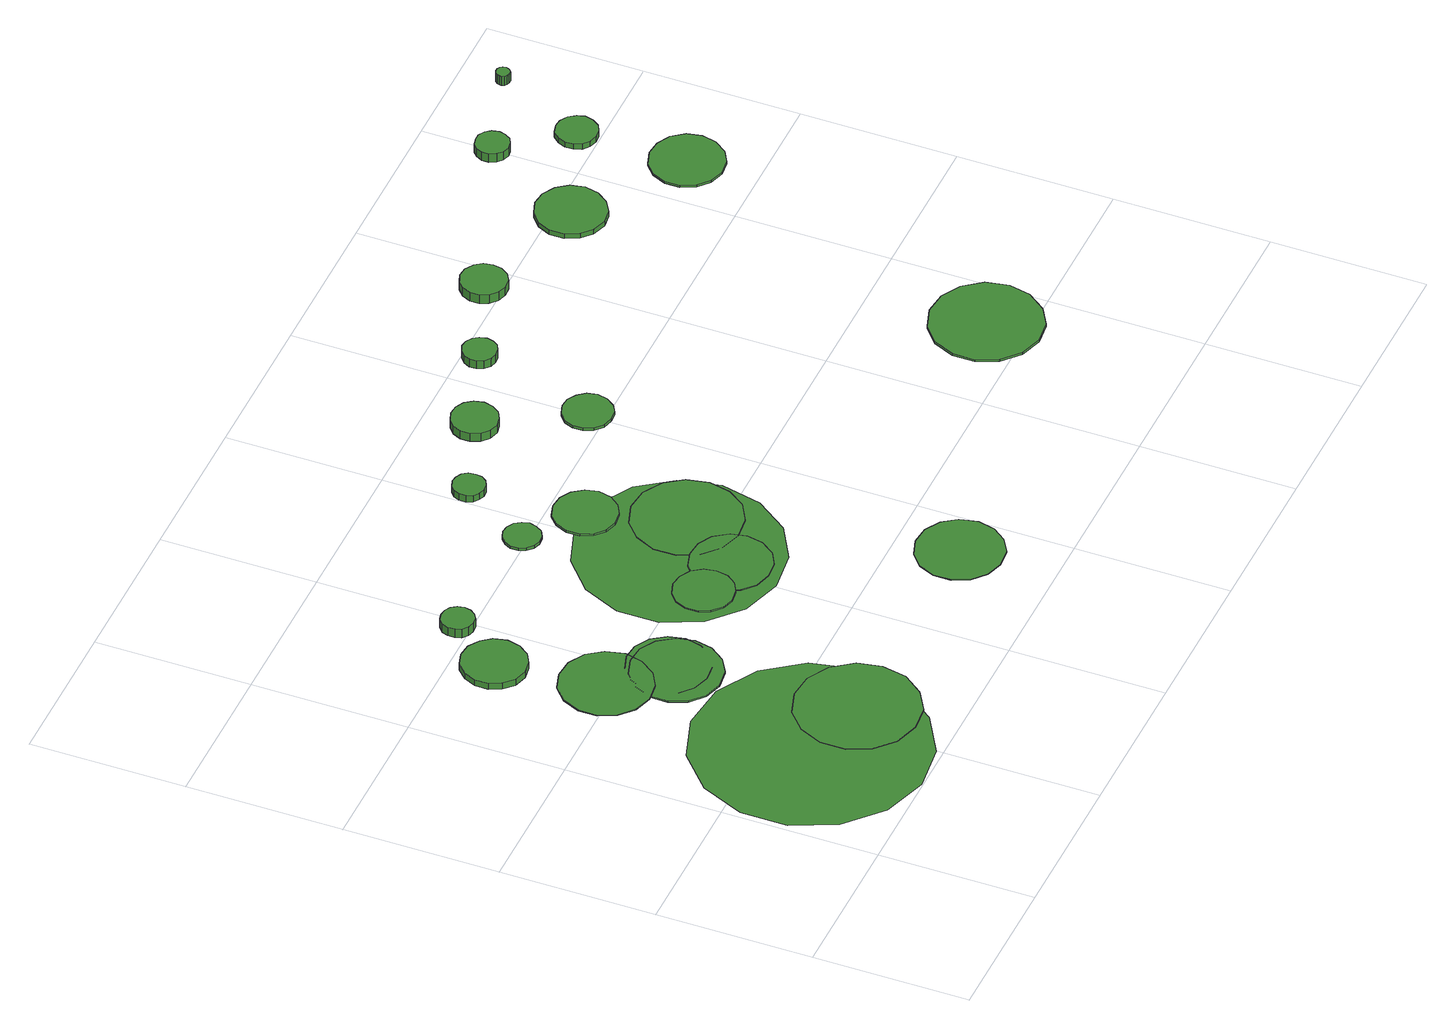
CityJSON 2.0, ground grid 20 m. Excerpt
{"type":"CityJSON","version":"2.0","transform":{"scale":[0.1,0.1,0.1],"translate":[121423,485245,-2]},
"CityObjects":{
"tree1":{"type":"SolitaryVegetationObject","attributes":{"function":"something"},"geometry":[{"type":"MultiSurface","lod":"1","boundaries":[[[0,1,2,3,4,5,6,7,8,9,10,11,12,13,14]]]}]},
"tree2":{"type":"SolitaryVegetationObject","attributes":{"function":"something"}},
"tree3":{"type":"SolitaryVegetationObject","attributes":{"function":"something"},"geometry":[{"type":"MultiSurface","lod":"1","boundaries":[[[15,16,17,18,19,20,21,22,23,24,25,26,27,28,29]],[[30,31,32,33,34,35,36,37,38,39,40,41,42,43,44]],[[15,44,43,16]],[[16,43,42,17]],[[17,42,41,18]],[[18,41,40,19]],[[19,40,39,20]],[[20,39,38,21]],[[21,38,37,22]],[[22,37,36,23]],[[23,36,35,24]],[[24,35,34,25]],[[25,34,33,26]],[[26,33,32,27]],[[27,32,31,28]],[[28,31,30,29]],[[29,30,44,15]]]}]},
"tree4":{"type":"SolitaryVegetationObject","attributes":{"function":"something"}},
"tree5":{"type":"SolitaryVegetationObject","attributes":{"function":"something"},"geometry":[{"type":"MultiSurface","lod":"1","boundaries":[[[45,46,47,48,49,50,51,52,53,54,55,56,57,58,59]],[[60,61,62,63,64,65,66,67,68,69,70,71,72,73,74]],[[45,74,73,46]],[[46,73,72,47]],[[47,72,71,48]],[[48,71,70,49]],[[49,70,69,50]],[[50,69,68,51]],[[51,68,67,52]],[[52,67,66,53]],[[53,66,65,54]],[[54,65,64,55]],[[55,64,63,56]],[[56,63,62,57]],[[57,62,61,58]],[[58,61,60,59]],[[59,60,74,45]]]}]},
"tree6":{"type":"SolitaryVegetationObject","attributes":{"function":"something"}},
"tree7":{"type":"SolitaryVegetationObject","attributes":{"function":"something"},"geometry":[{"type":"MultiSurface","lod":"1","boundaries":[[[75,76,77,78,79,80,81,82,83,84,85,86,87,88,89]],[[90,91,92,93,94,95,96,97,98,99,100,101,102,103,104]],[[75,104,103,76]],[[76,103,102,77]],[[77,102,101,78]],[[78,101,100,79]],[[79,100,99,80]],[[80,99,98,81]],[[81,98,97,82]],[[82,97,96,83]],[[83,96,95,84]],[[84,95,94,85]],[[85,94,93,86]],[[86,93,92,87]],[[87,92,91,88]],[[88,91,90,89]],[[89,90,104,75]]]}]},
"tree8":{"type":"SolitaryVegetationObject","attributes":{"function":"something"},"geometry":[{"type":"MultiSurface","lod":"1","boundaries":[[[105,106,107,108,109,110,111,112,113,114,115,116,117,118,119]],[[120,121,122,123,124,125,126,127,128,129,130,131,132,133,134]],[[105,134,133,106]],[[106,133,132,107]],[[107,132,131,108]],[[108,131,130,109]],[[109,130,129,110]],[[110,129,128,111]],[[111,128,127,112]],[[112,127,126,113]],[[113,126,125,114]],[[114,125,124,115]],[[115,124,123,116]],[[116,123,122,117]],[[117,122,121,118]],[[118,121,120,119]],[[119,120,134,105]]]}]},
"tree9":{"type":"SolitaryVegetationObject","attributes":{"function":"something"},"geometry":[{"type":"MultiSurface","lod":"1","boundaries":[[[135,136,137,138,139,140,141,142,143,144,145,146,147,148,149]],[[150,151,152,153,154,155,156,157,158,159,160,161,162,163,164]],[[135,164,163,136]],[[136,163,162,137]],[[137,162,161,138]],[[138,161,160,139]],[[139,160,159,140]],[[140,159,158,141]],[[141,158,157,142]],[[142,157,156,143]],[[143,156,155,144]],[[144,155,154,145]],[[145,154,153,146]],[[146,153,152,147]],[[147,152,151,148]],[[148,151,150,149]],[[149,150,164,135]]]}]},
"tree10":{"type":"SolitaryVegetationObject","attributes":{"function":"something"}},
"tree11":{"type":"SolitaryVegetationObject","attributes":{"function":"something"}},
"tree12":{"type":"SolitaryVegetationObject","attributes":{"function":"something"},"geometry":[{"type":"MultiSurface","lod":"1","boundaries":[[[165,166,167,168,169,170,171,172,173,174,175,176,177,178,179]],[[180,181,182,183,184,185,186,187,188,189,190,191,192,193,194]],[[165,194,193,166]],[[166,193,192,167]],[[167,192,191,168]],[[168,191,190,169]],[[169,190,189,170]],[[170,189,188,171]],[[171,188,187,172]],[[172,187,186,173]],[[173,186,185,174]],[[174,185,184,175]],[[175,184,183,176]],[[176,183,182,177]],[[177,182,181,178]],[[178,181,180,179]],[[179,180,194,165]]]}]},
"tree13":{"type":"SolitaryVegetationObject","attributes":{"function":"something"}},
"tree14":{"type":"SolitaryVegetationObject","attributes":{"function":"something"},"geometry":[{"type":"MultiSurface","lod":"1","boundaries":[[[195,196,197,198,199,200,201,202,203,204,205,206,207,208,209]],[[210,211,212,213,214,215,216,217,218,219,220,221,222,223,224]],[[195,224,223,196]],[[196,223,222,197]],[[197,222,221,198]],[[198,221,220,199]],[[199,220,219,200]],[[200,219,218,201]],[[201,218,217,202]],[[202,217,216,203]],[[203,216,215,204]],[[204,215,214,205]],[[205,214,213,206]],[[206,213,212,207]],[[207,212,211,208]],[[208,211,210,209]],[[209,210,224,195]]]}]},
"tree15":{"type":"SolitaryVegetationObject","attributes":{"function":"something"}},
"tree16":{"type":"SolitaryVegetationObject","attributes":{"function":"something"}},
"tree17":{"type":"SolitaryVegetationObject","attributes":{"function":"something"},"geometry":[{"type":"MultiSurface","lod":"1","boundaries":[[[225,226,227,228,229,230,231,232,233,234,235,236,237,238,239]],[[240,241,242,243,244,245,246,247,248,249,250,251,252,253,254]],[[225,254,253,226]],[[226,253,252,227]],[[227,252,251,228]],[[228,251,250,229]],[[229,250,249,230]],[[230,249,248,231]],[[231,248,247,232]],[[232,247,246,233]],[[233,246,245,234]],[[234,245,244,235]],[[235,244,243,236]],[[236,243,242,237]],[[237,242,241,238]],[[238,241,240,239]],[[239,240,254,225]]]}]},
"tree18":{"type":"SolitaryVegetationObject","attributes":{"function":"something"},"geometry":[{"type":"MultiSurface","lod":"1","boundaries":[[[255,256,257,258,259,260,261,262,263,264,265,266,267,268,269]]]}]},
"tree19":{"type":"SolitaryVegetationObject","attributes":{"function":"something"},"geometry":[{"type":"MultiSurface","lod":"1","boundaries":[[[270,271,272,273,274,275,276,277,278,279,280,281,282,283,284]],[[285,286,287,288,289,290,291,292,293,294,295,296,297,298,299]],[[270,299,298,271]],[[271,298,297,272]],[[272,297,296,273]],[[273,296,295,274]],[[274,295,294,275]],[[275,294,293,276]],[[276,293,292,277]],[[277,292,291,278]],[[278,291,290,279]],[[279,290,289,280]],[[280,289,288,281]],[[281,288,287,282]],[[282,287,286,283]],[[283,286,285,284]],[[284,285,299,270]]]}]},
"tree20":{"type":"SolitaryVegetationObject","attributes":{"function":"something"},"geometry":[{"type":"MultiSurface","lod":"1","boundaries":[[[300,301,302,303,304,305,306,307,308,309,310,311,312,313,314]],[[315,316,317,318,319,320,321,322,323,324,325,326,327,328,329]],[[300,329,328,301]],[[301,328,327,302]],[[302,327,326,303]],[[303,326,325,304]],[[304,325,324,305]],[[305,324,323,306]],[[306,323,322,307]],[[307,322,321,308]],[[308,321,320,309]],[[309,320,319,310]],[[310,319,318,311]],[[311,318,317,312]],[[312,317,316,313]],[[313,316,315,314]],[[314,315,329,300]]]}]},
"tree21":{"type":"SolitaryVegetationObject","attributes":{"function":"something"},"geometry":[{"type":"MultiSurface","lod":"1","boundaries":[[[330,331,332,333,334,335,336,337,338,339,340,341,342,343,344]],[[345,346,347,348,349,350,351,352,353,354,355,356,357,358,359]],[[330,359,358,331]],[[331,358,357,332]],[[332,357,356,333]],[[333,356,355,334]],[[334,355,354,335]],[[335,354,353,336]],[[336,353,352,337]],[[337,352,351,338]],[[338,351,350,339]],[[339,350,349,340]],[[340,349,348,341]],[[341,348,347,342]],[[342,347,346,343]],[[343,346,345,344]],[[344,345,359,330]]]}]},
"tree22":{"type":"SolitaryVegetationObject","attributes":{"function":"something"},"geometry":[{"type":"MultiSurface","lod":"1","boundaries":[[[360,361,362,363,364,365,366,367,368,369,370,371,372,373,374]],[[375,376,377,378,379,380,381,382,383,384,385,386,387,388,389]],[[360,389,388,361]],[[361,388,387,362]],[[362,387,386,363]],[[363,386,385,364]],[[364,385,384,365]],[[365,384,383,366]],[[366,383,382,367]],[[367,382,381,368]],[[368,381,380,369]],[[369,380,379,370]],[[370,379,378,371]],[[371,378,377,372]],[[372,377,376,373]],[[373,376,375,374]],[[374,375,389,360]]]}]},
"tree23":{"type":"SolitaryVegetationObject","attributes":{"function":"something"},"geometry":[{"type":"MultiSurface","lod":"1","boundaries":[[[390,391,392,393,394,395,396,397,398,399,400,401,402,403,404]],[[405,406,407,408,409,410,411,412,413,414,415,416,417,418,419]],[[390,419,418,391]],[[391,418,417,392]],[[392,417,416,393]],[[393,416,415,394]],[[394,415,414,395]],[[395,414,413,396]],[[396,413,412,397]],[[397,412,411,398]],[[398,411,410,399]],[[399,410,409,400]],[[400,409,408,401]],[[401,408,407,402]],[[402,407,406,403]],[[403,406,405,404]],[[404,405,419,390]]]}]},
"tree24":{"type":"SolitaryVegetationObject","attributes":{"function":"something"},"geometry":[{"type":"MultiSurface","lod":"1","boundaries":[[[420,421,422,423,424,425,426,427,428,429,430,431,432,433,434]],[[435,436,437,438,439,440,441,442,443,444,445,446,447,448,449]],[[420,449,448,421]],[[421,448,447,422]],[[422,447,446,423]],[[423,446,445,424]],[[424,445,444,425]],[[425,444,443,426]],[[426,443,442,427]],[[427,442,441,428]],[[428,441,440,429]],[[429,440,439,430]],[[430,439,438,431]],[[431,438,437,432]],[[432,437,436,433]],[[433,436,435,434]],[[434,435,449,420]]]}]},
"tree25":{"type":"SolitaryVegetationObject","attributes":{"function":"something"},"geometry":[{"type":"MultiSurface","lod":"1","boundaries":[[[450,451,452,453,454,455,456,457,458,459,460,461,462,463,464]],[[465,466,467,468,469,470,471,472,473,474,475,476,477,478,479]],[[450,479,478,451]],[[451,478,477,452]],[[452,477,476,453]],[[453,476,475,454]],[[454,475,474,455]],[[455,474,473,456]],[[456,473,472,457]],[[457,472,471,458]],[[458,471,470,459]],[[459,470,469,460]],[[460,469,468,461]],[[461,468,467,462]],[[462,467,466,463]],[[463,466,465,464]],[[464,465,479,450]]]}]},
"tree26":{"type":"SolitaryVegetationObject","attributes":{"function":"something"}},
"tree27":{"type":"SolitaryVegetationObject","attributes":{"function":"something"},"geometry":[{"type":"MultiSurface","lod":"1","boundaries":[[[480,481,482,483,484,485,486,487,488,489,490,491,492,493,494]],[[495,496,497,498,499,500,501,502,503,504,505,506,507,508,509]],[[480,509,508,481]],[[481,508,507,482]],[[482,507,506,483]],[[483,506,505,484]],[[484,505,504,485]],[[485,504,503,486]],[[486,503,502,487]],[[487,502,501,488]],[[488,501,500,489]],[[489,500,499,490]],[[490,499,498,491]],[[491,498,497,492]],[[492,497,496,493]],[[493,496,495,494]],[[494,495,509,480]]]}]},
"tree28":{"type":"SolitaryVegetationObject","attributes":{"function":"something"}},
"tree29":{"type":"SolitaryVegetationObject","attributes":{"function":"something"}},
"tree30":{"type":"SolitaryVegetationObject","attributes":{"function":"something"}},
"tree31":{"type":"SolitaryVegetationObject","attributes":{"function":"something"},"geometry":[{"type":"MultiSurface","lod":"1","boundaries":[[[510,511,512,513,514,515,516,517,518,519,520,521,522,523,524]],[[525,526,527,528,529,530,531,532,533,534,535,536,537,538,539]],[[510,539,538,511]],[[511,538,537,512]],[[512,537,536,513]],[[513,536,535,514]],[[514,535,534,515]],[[515,534,533,516]],[[516,533,532,517]],[[517,532,531,518]],[[518,531,530,519]],[[519,530,529,520]],[[520,529,528,521]],[[521,528,527,522]],[[522,527,526,523]],[[523,526,525,524]],[[524,525,539,510]]]}]},
"tree32":{"type":"SolitaryVegetationObject","attributes":{"function":"something"},"geometry":[{"type":"MultiSurface","lod":"1","boundaries":[[[540,541,542,543,544,545,546,547,548,549,550,551,552,553,554]],[[555,556,557,558,559,560,561,562,563,564,565,566,567,568,569]],[[540,569,568,541]],[[541,568,567,542]],[[542,567,566,543]],[[543,566,565,544]],[[544,565,564,545]],[[545,564,563,546]],[[546,563,562,547]],[[547,562,561,548]],[[548,561,560,549]],[[549,560,559,550]],[[550,559,558,551]],[[551,558,557,552]],[[552,557,556,553]],[[553,556,555,554]],[[554,555,569,540]]]}]},
"tree33":{"type":"SolitaryVegetationObject","attributes":{"function":"something"}},
"tree34":{"type":"SolitaryVegetationObject","attributes":{"function":"something"}},
"tree35":{"type":"SolitaryVegetationObject","attributes":{"function":"something"},"geometry":[{"type":"MultiSurface","lod":"1","boundaries":[[[570,571,572,573,574,575,576,577,578,579,580,581,582,583,584]],[[585,586,587,588,589,590,591,592,593,594,595,596,597,598,599]],[[570,599,598,571]],[[571,598,597,572]],[[572,597,596,573]],[[573,596,595,574]],[[574,595,594,575]],[[575,594,593,576]],[[576,593,592,577]],[[577,592,591,578]],[[578,591,590,579]],[[579,590,589,580]],[[580,589,588,581]],[[581,588,587,582]],[[582,587,586,583]],[[583,586,585,584]],[[584,585,599,570]]]}]},
"tree36":{"type":"SolitaryVegetationObject","attributes":{"function":"something"}},
"tree37":{"type":"SolitaryVegetationObject","attributes":{"function":"something"},"geometry":[{"type":"MultiSurface","lod":"1","boundaries":[[[600,601,602,603,604,605,606,607,608,609,610,611,612,613,614]],[[615,616,617,618,619,620,621,622,623,624,625,626,627,628,629]],[[600,629,628,601]],[[601,628,627,602]],[[602,627,626,603]],[[603,626,625,604]],[[604,625,624,605]],[[605,624,623,606]],[[606,623,622,607]],[[607,622,621,608]],[[608,621,620,609]],[[609,620,619,610]],[[610,619,618,611]],[[611,618,617,612]],[[612,617,616,613]],[[613,616,615,614]],[[614,615,629,600]]]}]},
"tree38":{"type":"SolitaryVegetationObject","attributes":{"function":"something"},"geometry":[{"type":"MultiSurface","lod":"1","boundaries":[[[630,631,632,633,634,635,636,637,638,639,640,641,642,643,644]],[[645,646,647,648,649,650,651,652,653,654,655,656,657,658,659]],[[630,659,658,631]],[[631,658,657,632]],[[632,657,656,633]],[[633,656,655,634]],[[634,655,654,635]],[[635,654,653,636]],[[636,653,652,637]],[[637,652,651,638]],[[638,651,650,639]],[[639,650,649,640]],[[640,649,648,641]],[[641,648,647,642]],[[642,647,646,643]],[[643,646,645,644]],[[644,645,659,630]]]}]},
"tree39":{"type":"SolitaryVegetationObject","attributes":{"function":"something"},"geometry":[{"type":"MultiSurface","lod":"1","boundaries":[[[660,661,662,663,664,665,666,667,668,669,670,671,672,673,674]],[[675,676,677,678,679,680,681,682,683,684,685,686,687,688,689]],[[660,689,688,661]],[[661,688,687,662]],[[662,687,686,663]],[[663,686,685,664]],[[664,685,684,665]],[[665,684,683,666]],[[666,683,682,667]],[[667,682,681,668]],[[668,681,680,669]],[[669,680,679,670]],[[670,679,678,671]],[[671,678,677,672]],[[672,677,676,673]],[[673,676,675,674]],[[674,675,689,660]]]}]},
"tree40":{"type":"SolitaryVegetationObject","attributes":{"function":"something"}},
"tree41":{"type":"SolitaryVegetationObject","attributes":{"function":"something"}},
"tree42":{"type":"SolitaryVegetationObject","attributes":{"function":"something"},"geometry":[{"type":"MultiSurface","lod":"1","boundaries":[[[690,691,692,693,694,695,696,697,698,699,700,701,702,703,704]],[[705,706,707,708,709,710,711,712,713,714,715,716,717,718,719]],[[690,719,718,691]],[[691,718,717,692]],[[692,717,716,693]],[[693,716,715,694]],[[694,715,714,695]],[[695,714,713,696]],[[696,713,712,697]],[[697,712,711,698]],[[698,711,710,699]],[[699,710,709,700]],[[700,709,708,701]],[[701,708,707,702]],[[702,707,706,703]],[[703,706,705,704]],[[704,705,719,690]]]}]},
"tree43":{"type":"SolitaryVegetationObject","attributes":{"function":"something"}}
},
"vertices":[
[300,149,11],[287,209,11],[251,258,11],[198,289,11],[136,296,11],[78,277,11],[32,235,11],[7,179,11],[7,118,11],[32,62,11],[78,20,11],[136,1,11],[198,8,11],[251,39,11],[287,88,11],
[314,125,12],[308,156,12],[288,183,12],[260,199,12],[228,202,12],[197,192,12],[173,170,12],[160,141,12],[160,108,12],[173,79,12],[197,57,12],[228,47,12],[260,50,12],[288,67,12],[308,93,12],[308,93,11],[288,67,11],[260,50,11],[228,47,11],[197,57,11],[173,79,11],[160,108,11],[160,141,11],[173,170,11],[197,192,11],[228,202,11],[260,199,11],[288,183,11],[308,156,11],[314,125,11],
[218,413,13],[212,437,13],[198,457,13],[177,469,13],[153,471,13],[130,464,13],[112,448,13],[102,425,13],[102,401,13],[112,379,13],[130,363,13],[153,355,13],[177,358,13],[198,370,13],[212,390,13],[212,390,12],[198,370,12],[177,358,12],[153,355,12],[130,363,12],[112,379,12],[102,401,12],[102,425,12],[112,448,12],[130,464,12],[153,471,12],[177,469,12],[198,457,12],[212,437,12],[218,413,12],
[178,547,21],[174,564,21],[164,577,21],[150,586,21],[133,588,21],[116,583,21],[104,571,21],[97,555,21],[97,538,21],[104,523,21],[116,511,21],[133,506,21],[150,508,21],[164,516,21],[174,530,21],[174,530,12],[164,516,12],[150,508,12],[133,506,12],[116,511,12],[104,523,12],[97,538,12],[97,555,12],[104,571,12],[116,583,12],[133,588,12],[150,586,12],[164,577,12],[174,564,12],[178,547,12],
[271,346,13],[266,369,13],[252,389,13],[232,401,13],[208,403,13],[185,396,13],[167,380,13],[158,358,13],[158,334,13],[167,312,13],[185,296,13],[208,289,13],[232,292,13],[252,304,13],[266,323,13],[266,323,11],[252,304,11],[232,292,11],[208,289,11],[185,296,11],[167,312,11],[158,334,11],[158,358,11],[167,380,11],[185,396,11],[208,403,11],[232,401,11],[252,389,11],[266,369,11],[271,346,11],
[270,358,13],[265,379,13],[253,397,13],[234,408,13],[213,410,13],[192,403,13],[176,389,13],[167,369,13],[167,348,13],[176,328,13],[192,314,13],[213,307,13],[234,309,13],[253,320,13],[265,337,13],[265,337,11],[253,320,11],[234,309,11],[213,307,11],[192,314,11],[176,328,11],[167,348,11],[167,369,11],[176,389,11],[192,403,11],[213,410,11],[234,408,11],[253,397,11],[265,379,11],[270,358,11],
[208,614,26],[206,623,26],[201,630,26],[194,634,26],[185,635,26],[177,633,26],[170,627,26],[167,619,26],[167,610,26],[170,602,26],[177,596,26],[185,594,26],[194,594,26],[201,599,26],[206,606,26],[206,606,13],[201,599,13],[194,594,13],[185,594,13],[177,596,13],[170,602,13],[167,610,13],[167,619,13],[170,627,13],[177,633,13],[185,635,13],[194,634,13],[201,630,13],[206,623,13],[208,614,13],
[397,372,13],[394,387,13],[385,400,13],[371,408,13],[355,410,13],[340,405,13],[328,394,13],[322,380,13],[322,364,13],[328,350,13],[340,339,13],[355,334,13],[371,336,13],[385,344,13],[394,356,13],[394,356,11],[385,344,11],[371,336,11],[355,334,11],[340,339,11],[328,350,11],[322,364,11],[322,380,11],[328,394,11],[340,405,11],[355,410,11],[371,408,11],[385,400,11],[394,387,11],[397,372,11],
[470,363,12],[466,383,12],[453,401,12],[435,411,12],[414,413,12],[393,407,12],[378,393,12],[369,373,12],[369,352,12],[378,332,12],[393,318,12],[414,312,12],[435,314,12],[453,324,12],[466,342,12],[466,342,11],[453,324,11],[435,314,11],[414,312,11],[393,318,11],[378,332,11],[369,352,11],[369,373,11],[378,393,11],[393,407,11],[414,413,11],[435,411,11],[453,401,11],[466,383,11],[470,363,11],
[544,426,11],[532,479,11],[501,522,11],[454,549,11],[401,555,11],[349,538,11],[309,502,11],[287,453,11],[287,399,11],[309,350,11],[349,314,11],[401,297,11],[454,303,11],[501,330,11],[532,373,11],
[389,607,16],[386,616,16],[381,624,16],[372,629,16],[362,630,16],[353,627,16],[346,620,16],[342,612,16],[342,602,16],[346,593,16],[353,586,16],[362,583,16],[372,584,16],[381,589,16],[386,597,16],[386,597,12],[381,589,12],[372,584,12],[362,583,12],[353,586,12],[346,593,12],[342,602,12],[342,612,12],[346,620,12],[353,627,12],[362,630,12],[372,629,12],[381,624,12],[386,616,12],[389,607,12],
[600,122,11],[595,145,11],[582,163,11],[562,175,11],[539,177,11],[517,170,11],[500,155,11],[491,134,11],[491,111,11],[500,90,11],[517,75,11],[539,68,11],[562,70,11],[582,82,11],[595,100,11],[595,100,10],[582,82,10],[562,70,10],[539,68,10],[517,75,10],[500,90,10],[491,111,10],[491,134,10],[500,155,10],[517,170,10],[539,177,10],[562,175,10],[582,163,10],[595,145,10],[600,122,10],
[474,554,15],[470,570,15],[460,584,15],[446,592,15],[429,594,15],[413,589,15],[401,578,15],[394,562,15],[394,545,15],[401,530,15],[413,519,15],[429,514,15],[446,516,15],[460,524,15],[470,537,15],[470,537,12],[460,524,12],[446,516,12],[429,514,12],[413,519,12],[401,530,12],[394,545,12],[394,562,12],[401,578,12],[413,589,12],[429,594,12],[446,592,12],[460,584,12],[470,570,12],[474,554,12],
[542,441,12],[536,469,12],[520,492,12],[495,507,12],[466,510,12],[439,501,12],[418,482,12],[406,456,12],[406,427,12],[418,401,12],[439,382,12],[466,373,12],[495,376,12],[520,390,12],[536,413,12],[536,413,11],[520,390,11],[495,376,11],[466,373,11],[439,382,11],[418,401,11],[406,427,11],[406,456,11],[418,482,11],[439,501,11],[466,510,11],[495,507,11],[520,492,11],[536,469,11],[542,441,11],
[438,696,23],[437,705,23],[432,712,23],[424,716,23],[416,717,23],[408,714,23],[401,708,23],[398,701,23],[398,692,23],[401,684,23],[408,679,23],[416,676,23],[424,677,23],[432,681,23],[437,688,23],[437,688,13],[432,681,13],[424,677,13],[416,676,13],[408,679,13],[401,684,13],[398,692,13],[398,701,13],[401,708,13],[408,714,13],[416,717,13],[424,716,13],[432,712,13],[437,705,13],[438,696,13],
[560,736,25],[557,748,25],[550,758,25],[539,764,25],[527,765,25],[515,761,25],[506,753,25],[501,742,25],[501,730,25],[506,718,25],[515,710,25],[527,706,25],[539,708,25],[550,714,25],[557,724,25],[557,724,13],[550,714,13],[539,708,13],[527,706,13],[515,710,13],[506,718,13],[501,730,13],[501,742,13],[506,753,13],[515,761,13],[527,765,13],[539,764,13],[550,758,13],[557,748,13],[560,736,13],
[634,622,16],[631,635,16],[623,645,16],[612,652,16],[599,653,16],[586,649,16],[576,640,16],[571,628,16],[571,615,16],[576,603,16],[586,594,16],[599,590,16],[612,591,16],[623,598,16],[631,609,16],[631,609,12],[623,598,12],[612,591,12],[599,590,12],[586,594,12],[576,603,12],[571,615,12],[571,628,12],[576,640,12],[586,649,12],[599,653,12],[612,652,12],[623,645,12],[631,635,12],[634,622,12],
[669,778,24],[667,787,24],[662,794,24],[654,799,24],[645,800,24],[637,797,24],[630,791,24],[626,783,24],[626,774,24],[630,765,24],[637,759,24],[645,757,24],[654,758,24],[662,762,24],[667,769,24],[667,769,12],[662,762,12],[654,758,12],[645,757,12],[637,759,12],[630,765,12],[626,774,12],[626,783,12],[630,791,12],[637,797,12],[645,800,12],[654,799,12],[662,794,12],[667,787,12],[669,778,12],
[793,822,25],[791,834,25],[784,843,25],[773,850,25],[761,851,25],[750,847,25],[741,839,25],[736,828,25],[736,816,25],[741,805,25],[750,797,25],[761,793,25],[773,794,25],[784,800,25],[791,810,25],[791,810,12],[784,800,12],[773,794,12],[761,793,12],[750,797,12],[741,805,12],[736,816,12],[736,828,12],[741,839,12],[750,847,12],[761,851,12],[773,850,12],[784,843,12],[791,834,12],[793,822,12],
[1007,252,12],[1001,281,12],[983,305,12],[958,319,12],[929,322,12],[901,313,12],[879,294,12],[867,267,12],[867,238,12],[879,211,12],[901,191,12],[929,182,12],[958,185,12],[983,200,12],[1001,224,12],[1001,224,9],[983,200,9],[958,185,9],[929,182,9],[901,191,9],[879,211,9],[867,238,9],[867,267,9],[879,294,9],[901,313,9],[929,322,9],[958,319,9],[983,305,9],[1001,281,9],[1007,252,9],
[972,779,18],[968,797,18],[957,812,18],[941,821,18],[923,823,18],[905,817,18],[892,805,18],[884,788,18],[884,769,18],[892,752,18],[905,740,18],[923,734,18],[941,736,18],[957,746,18],[968,761,18],[968,761,11],[957,746,11],[941,736,11],[923,734,11],[905,740,11],[892,752,11],[884,769,11],[884,788,11],[892,805,11],[905,817,11],[923,823,11],[941,821,11],[957,812,11],[968,797,11],[972,779,11],
[1019,908,24],[1017,917,24],[1012,924,24],[1004,929,24],[996,929,24],[987,927,24],[981,921,24],[977,913,24],[977,904,24],[981,896,24],[987,890,24],[996,887,24],[1004,888,24],[1012,892,24],[1017,900,24],[1017,900,11],[1012,892,11],[1004,888,11],[996,887,11],[987,890,11],[981,896,11],[977,904,11],[977,913,11],[981,921,11],[987,927,11],[996,929,11],[1004,929,11],[1012,924,11],[1017,917,11],[1019,908,11],
[1117,690,12],[1113,709,12],[1101,725,12],[1084,734,12],[1065,736,12],[1046,730,12],[1032,717,12],[1024,699,12],[1024,680,12],[1032,662,12],[1046,649,12],[1065,643,12],[1084,645,12],[1101,655,12],[1113,671,12],[1113,671,9],[1101,655,9],[1084,645,9],[1065,643,9],[1046,649,9],[1032,662,9],[1024,680,9],[1024,699,9],[1032,717,9],[1046,730,9],[1065,736,9],[1084,734,9],[1101,725,9],[1113,709,9],[1117,690,9],
[1090,828,18],[1087,838,18],[1081,847,18],[1071,853,18],[1061,854,18],[1050,851,18],[1042,843,18],[1038,833,18],[1038,822,18],[1042,812,18],[1050,805,18],[1061,802,18],[1071,803,18],[1081,808,18],[1087,817,18],[1087,817,10],[1081,808,10],[1071,803,10],[1061,802,10],[1050,805,10],[1042,812,10],[1038,822,10],[1038,833,10],[1042,843,10],[1050,851,10],[1061,854,10],[1071,853,10],[1081,847,10],[1087,838,10],[1090,828,10],
[1128,945,25],[1127,949,25],[1125,952,25],[1122,954,25],[1118,954,25],[1115,953,25],[1112,950,25],[1111,947,25],[1111,944,25],[1112,940,25],[1115,938,25],[1118,937,25],[1122,937,25],[1125,939,25],[1127,942,25],[1127,942,11],[1125,939,11],[1122,937,11],[1118,937,11],[1115,938,11],[1112,940,11],[1111,944,11],[1111,947,11],[1112,950,11],[1115,953,11],[1118,954,11],[1122,954,11],[1125,952,11],[1127,949,11],[1128,945,11]
]}
